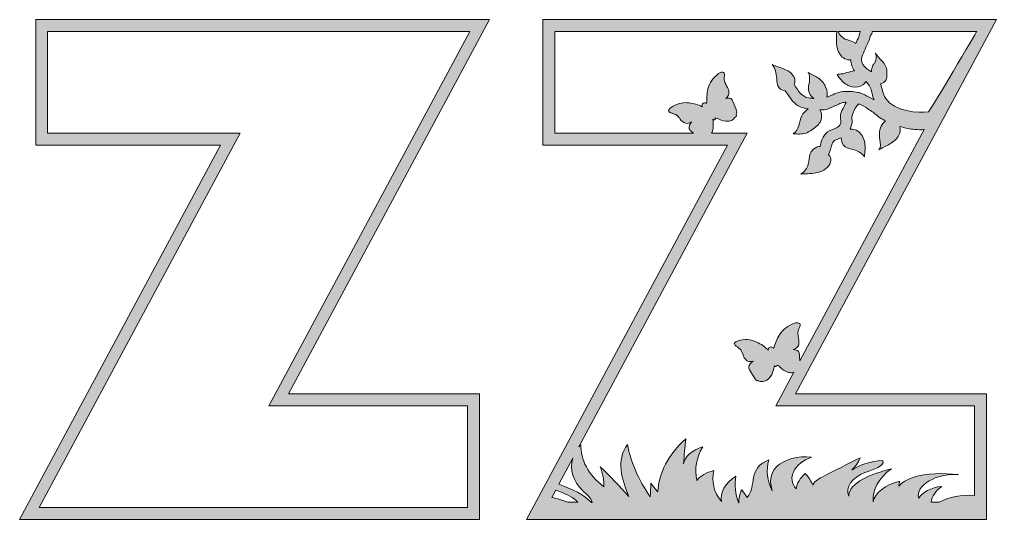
# Model space of a CAD drawing. Header units: millimetres. Extents: x 102 to 872, y -309 to -31.
# Drawn here: x 101.9 to 350.1, y -158.8 to -31.8 of the extents above; entities that cross this region are included whole.
import ezdxf

# ---------------------------------------------------------------- set-up
doc = ezdxf.new("R2010")
doc.units = ezdxf.units.MM
doc.header["$MEASUREMENT"] = 0
doc.layers.add('Layer 11', color=7, linetype='Continuous')
doc.layers.add('Layer 12', color=7, linetype='Continuous')

msp = doc.modelspace()

# ---------------------------------------------------------------- hatches: boundary and pattern name
at = {"layer": 'Layer 11'}
h = msp.add_hatch(color=1, dxfattribs=at)
h.dxf.hatch_style = 2
h.paths.add_polyline_path([(350.13, -31.85), (234.88, -31.85), (234.88, -63.72), (281.78, -63.72), (230.73, -158.85), (347.58, -158.85), (347.58, -126.97), (299.08, -126.97)])
edge = h.paths.add_edge_path()
edge.add_spline(control_points=[(316.52, -39.86), (317.09, -38.48), (317.88, -37.31), (318.1, -35.88), (318.43, -35.64), (318.63, -35.28), (318.56, -34.85), (318.56, -34.85), (345.11, -34.85), (345.11, -34.85), (345.11, -34.85), (333.27, -55.2), (332.82, -55.27), (330.32, -55.64), (324.08, -55.27), (321.96, -51.84), (321.25, -50.7), (321.07, -49.38), (320.66, -48.16), (320.68, -48.16), (320.7, -48.16), (320.72, -48.16), (321.29, -48.08), (321.82, -47.7), (322.07, -47.18), (322.26, -46.78), (322.29, -46.32), (322.3, -45.87), (322.32, -45.12), (322.28, -44.35), (321.97, -43.67), (321.75, -43.19), (321.4, -42.78), (321.05, -42.38), (320.47, -41.7), (319.9, -41.03), (319.32, -40.36), (319.67, -40.71), (319.61, -41.29), (319.54, -41.78), (319.48, -42.14), (319.42, -42.51), (319.22, -42.82), (319.09, -43.05), (318.88, -43.23), (318.74, -43.46), (318.63, -43.64), (318.57, -43.84), (318.51, -44.04), (318.42, -44.41), (318.38, -44.78), (318.4, -45.16), (317.78, -44.73), (317.14, -44.33), (316.6, -43.78), (315.34, -42.51), (315.93, -41.26), (316.52, -39.86)], knot_values=[0, 0, 0, 0, 1, 1, 1, 2, 2, 2, 3, 3, 3, 4, 4, 4, 5, 5, 5, 6, 6, 6, 7, 7, 7, 8, 8, 8, 9, 9, 9, 10, 10, 10, 11, 11, 11, 12, 12, 12, 13, 13, 13, 14, 14, 14, 15, 15, 15, 16, 16, 16, 17, 17, 17, 18, 18, 18, 19, 19, 19, 19], degree=3, periodic=1)
edge = h.paths.add_edge_path()
edge.add_spline(control_points=[(315.55, -34.85), (315.4, -35.29), (315.3, -35.74), (315.13, -36.21), (314.91, -36.8), (314.64, -37.37), (314.37, -37.95), (314.31, -37.89), (314.25, -37.84), (314.18, -37.79), (313.44, -37.25), (312.45, -37.18), (311.63, -36.79), (310.82, -36.4), (310.2, -35.68), (309.89, -34.85), (309.89, -34.85), (315.55, -34.85), (315.55, -34.85)], knot_values=[0, 0, 0, 0, 1, 1, 1, 2, 2, 2, 3, 3, 3, 4, 4, 4, 5, 5, 5, 6, 6, 6, 6], degree=3, periodic=1)
edge = h.paths.add_edge_path()
edge.add_spline(control_points=[(241.2, -154.42), (239.93, -153.95), (238.55, -153.57), (237.12, -153.28), (237.12, -153.28), (238.15, -151.38), (238.15, -151.38), (238.48, -151.5), (238.81, -151.63), (239.14, -151.76), (240.95, -152.46), (242.78, -153.36), (243.76, -154.45), (242.91, -154.44), (242.06, -154.43), (241.2, -154.42)], knot_values=[0, 0, 0, 0, 1, 1, 1, 2, 2, 2, 3, 3, 3, 4, 4, 4, 5, 5, 5, 5], degree=3, periodic=1)
edge = h.paths.add_edge_path()
edge.add_spline(control_points=[(247.24, -154.56), (245.38, -152.55), (242.33, -151.1), (238.93, -149.92), (238.93, -149.92), (242.48, -143.29), (242.48, -143.29), (241.63, -146.11), (242.49, -149.12), (245.04, -151.58), (245.99, -152.49), (247.18, -153.41), (247.37, -154.46), (247.3, -154.51), (247.31, -154.5), (247.24, -154.56)], knot_values=[0, 0, 0, 0, 1, 1, 1, 2, 2, 2, 3, 3, 3, 4, 4, 4, 5, 5, 5, 5], degree=3, periodic=1)
edge = h.paths.add_edge_path()
edge.add_spline(control_points=[(344.58, -129.97), (344.58, -129.97), (344.58, -152.73), (344.58, -152.73), (341.33, -152.52), (337.91, -153.17), (335.53, -154.48), (334.85, -154.48), (334.18, -154.48), (333.5, -154.48), (333.69, -153.01), (334.65, -151.57), (336.25, -150.44), (333.57, -150.76), (331.24, -151.96), (330.37, -153.48), (329.46, -150.24), (334.91, -146.98), (340.45, -147.45), (336.59, -147.02), (332.4, -147.02), (328.99, -148.15), (327.45, -148.66), (326.14, -149.45), (325.28, -150.36), (325.36, -149.95), (325.44, -149.54), (325.52, -149.13), (321.92, -149.99), (319.25, -152.06), (318.8, -154.33), (318.55, -151.33), (320.23, -148.29), (323.43, -145.95), (320.87, -146.69), (318.28, -147.45), (316.19, -148.58), (314.1, -149.71), (312.53, -151.29), (312.61, -152.97), (311.68, -150.72), (313.4, -148.18), (316.7, -146.94), (318.79, -146.14), (321.9, -145.28), (321.23, -143.87), (318.21, -144.05), (315.33, -144.94), (313.36, -146.29), (314.39, -145.33), (315.11, -144.26), (315.47, -143.15), (312.25, -144.79), (309.03, -146.43), (305.81, -148.08), (304.74, -148.62), (303.6, -149.4), (303.48, -150.16), (303.05, -149.12), (302.41, -148.12), (301.56, -147.18), (300.21, -148.33), (299.4, -149.7), (299.25, -151.09), (296.82, -148.36), (298.65, -144.6), (303.17, -143.04), (299.77, -142.46), (296.01, -143.67), (294.26, -145.48), (292.51, -147.28), (292.45, -149.5), (293.17, -151.54), (291.86, -149.01), (291.56, -146.31), (292.29, -143.71), (289.74, -144.58), (288.76, -146.45), (288.41, -148.17), (288.06, -149.89), (288.11, -151.7), (286.77, -153.24), (286.32, -152.6), (285.86, -151.95), (285.41, -151.31), (284.85, -152.37), (284.61, -153.48), (284.69, -154.59), (284.64, -154.61), (284.66, -154.61), (284.61, -154.63), (283.8, -152.41), (283.55, -150.12), (283.9, -147.87), (281.17, -149.57), (279.81, -152), (280.27, -154.32), (278.29, -151.89), (277.61, -149.1), (278.32, -146.44), (276.41, -146.89), (274.83, -147.8), (274.02, -148.91), (273.37, -146.04), (273.89, -143.09), (275.51, -140.37), (272.78, -141.23), (270.89, -142.93), (270.61, -144.74), (270.79, -142.61), (270.98, -140.47), (271.16, -138.34), (266.8, -142.36), (264.32, -147.09), (264.08, -151.87), (263.49, -151.13), (262.9, -150.39), (262.32, -149.65), (262.27, -150.8), (262.22, -151.95), (262.17, -153.1), (259.2, -148.85), (257.23, -144.36), (256.34, -139.8), (253.37, -143.92), (255, -148.64), (256.68, -153.01), (254.44, -150.45), (252.04, -147.93), (249.46, -145.48), (250.08, -147.16), (250.39, -148.87), (250.37, -150.59), (246.45, -147.5), (244.37, -143.63), (244.56, -139.79), (244.37, -139.99), (244.2, -140.19), (244.04, -140.4), (244.04, -140.4), (284.42, -65.14), (284.42, -65.14), (284.42, -65.14), (286.79, -60.72), (286.79, -60.72), (286.79, -60.72), (281.78, -60.72), (281.78, -60.72), (281.78, -60.72), (277.74, -60.72), (277.74, -60.72), (277.92, -60.36), (278.04, -59.95), (278.11, -59.51), (278.2, -58.96), (278.19, -58.4), (278.15, -57.85), (278.14, -57.67), (278.06, -57.4), (278.09, -57.17), (278.15, -57.24), (278.22, -57.29), (278.31, -57.31), (278.45, -57.35), (278.58, -57.29), (278.65, -57.16), (278.67, -57.12), (278.68, -57.08), (278.69, -57.04), (278.7, -57.01), (278.71, -56.97), (278.7, -56.93), (278.69, -56.9), (278.69, -56.87), (278.68, -56.83), (279.02, -56.89), (279.42, -57.1), (279.63, -57.19), (280.34, -57.5), (281.14, -57.75), (281.96, -57.69), (282.32, -57.66), (282.73, -57.57), (283.05, -57.36), (283.41, -57.13), (283.62, -56.73), (283.96, -56.47), (284.17, -56.3), (283.96, -56.17), (283.97, -55.99), (283.99, -55.75), (284.17, -55.57), (284.19, -55.34), (284.2, -55.22), (284.16, -55.11), (284.11, -55.01), (283.79, -54.24), (283.48, -53.47), (283.16, -52.7), (283.04, -52.41), (282.91, -52.11), (282.64, -51.94), (282.26, -51.69), (281.72, -51.8), (281.25, -51.91), (281.47, -51.86), (281.91, -51.27), (282.02, -51.05), (282.19, -50.73), (282.21, -50.39), (282.12, -50.06), (281.99, -49.65), (281.89, -49.22), (281.65, -48.85), (281.55, -48.69), (281.46, -48.52), (281.39, -48.36), (281.29, -48.15), (281.24, -47.92), (281.13, -47.73), (280.91, -47.36), (280.92, -46.95), (280.98, -46.53), (281.01, -46.28), (281.05, -46.01), (281.02, -45.76), (280.98, -45.26), (280.64, -45.09), (280.14, -45.25), (279.93, -45.31), (279.71, -45.43), (279.53, -45.56), (278.17, -46.53), (277.22, -47.95), (276.8, -49.49), (276.45, -50.76), (276.62, -51.95), (276.48, -53.19), (276.31, -53.04), (276.09, -52.96), (275.82, -53.02), (275.52, -53.1), (275.3, -53.36), (275.31, -53.66), (275.31, -53.79), (275.36, -53.91), (275.43, -54.01), (275.28, -53.93), (275.12, -53.86), (274.96, -53.79), (273.89, -53.35), (272.76, -53.06), (271.56, -52.97), (270.9, -52.93), (270.25, -52.98), (269.6, -53.16), (268.84, -53.37), (268.14, -53.74), (267.48, -54.17), (267.25, -54.33), (267.06, -54.56), (266.89, -54.77), (266.72, -54.98), (266.76, -55.2), (266.97, -55.33), (267.18, -55.45), (267.39, -55.59), (267.62, -55.63), (267.89, -55.68), (268.11, -55.78), (268.35, -55.89), (268.44, -55.93), (268.54, -55.95), (268.63, -55.99), (268.71, -56.02), (268.78, -56.05), (268.84, -56.11), (269.05, -56.3), (269.25, -56.5), (269.45, -56.7), (269.51, -56.77), (269.58, -56.83), (269.64, -56.9), (269.75, -57.06), (269.83, -57.25), (269.96, -57.39), (270.18, -57.61), (270.42, -57.81), (270.68, -57.99), (271.31, -58.42), (271.99, -58.21), (272.67, -57.85), (272.29, -58.37), (271.89, -59), (272.07, -59.58), (272.18, -59.9), (272.45, -60.13), (272.71, -60.35), (272.71, -60.35), (273.16, -60.72), (273.16, -60.72), (273.16, -60.72), (237.88, -60.72), (237.88, -60.72), (237.88, -60.72), (237.88, -34.85), (237.88, -34.85), (237.88, -34.85), (309.6, -34.85), (309.6, -34.85), (309.37, -36.86), (309.28, -39), (310.39, -40.76), (310.97, -41.68), (312.08, -42.2), (313.11, -42.05), (313.13, -43.07), (313.45, -44.03), (314.04, -44.91), (313.4, -44.95), (312.76, -45.16), (312.14, -45.33), (311.72, -45.46), (311.29, -45.59), (310.86, -45.66), (310.47, -45.72), (309.92, -45.61), (309.61, -45.8), (309.99, -46.43), (310.52, -47.07), (311.04, -47.59), (311.71, -48.27), (312.55, -48.78), (313.48, -48.96), (314.41, -49.14), (315.42, -48.98), (316.2, -48.43), (316.49, -48.22), (316.76, -47.94), (316.9, -47.62), (317.59, -48.22), (318.14, -48.89), (318.39, -50.02), (318.58, -50.85), (318.74, -51.54), (319.02, -52.21), (318.89, -52.12), (318.76, -52.06), (318.63, -52.03), (317.81, -51.53), (315.41, -50.31), (314.96, -50.39), (313.72, -50.11), (312.37, -50.04), (311.12, -50.15), (309.63, -50.27), (308.37, -51.07), (307.01, -51.59), (307.35, -50.55), (306.84, -48.95), (306.39, -48.25), (305.85, -47.42), (305.08, -46.73), (304.19, -46.29), (303.54, -45.96), (302.82, -45.76), (302.28, -45.27), (302.72, -45.9), (302.71, -46.74), (302.59, -47.5), (302.48, -48.26), (302.27, -49.02), (302.37, -49.78), (302.47, -50.58), (303.03, -51.39), (303.76, -51.93), (303.32, -51.89), (302.88, -51.83), (302.46, -51.77), (300.6, -51.52), (299.74, -49.81), (298.73, -48.39), (298.99, -47.79), (299.02, -47.09), (298.71, -46.46), (298.23, -45.48), (297.23, -44.85), (296.21, -44.44), (295.19, -44.03), (294.11, -43.78), (293.14, -43.27), (293.96, -44.21), (294.19, -45.52), (294.29, -46.76), (294.35, -47.61), (294.39, -48.53), (294.93, -49.2), (295.29, -49.65), (295.86, -49.93), (296.44, -49.94), (296.44, -49.94), (296.44, -49.94), (296.44, -49.94), (297.41, -51.28), (298.33, -52.94), (299.78, -53.79), (300.56, -54.25), (301.43, -54.44), (302.31, -54.54), (301.59, -54.99), (300.98, -55.69), (300.68, -56.29), (300.3, -57.07), (300.18, -57.95), (299.93, -58.79), (299.67, -59.62), (299.22, -60.47), (298.44, -60.85), (299.55, -60.95), (300.7, -61.05), (301.74, -60.68), (302.26, -60.49), (302.73, -60.2), (303.18, -59.89), (303.99, -59.35), (304.8, -58.74), (305.3, -57.9), (305.83, -57.01), (305.87, -55.62), (305.21, -54.77), (305.58, -54.81), (305.95, -54.83), (306.31, -54.79), (307.09, -54.71), (308.01, -54.26), (308.73, -53.96), (309.67, -53.56), (310.38, -53.02), (311.43, -52.89), (311.61, -52.87), (311.79, -52.86), (311.97, -52.85), (311.77, -53.2), (311.58, -53.56), (311.39, -53.94), (311.07, -54.59), (310.63, -55.26), (310.5, -55.99), (310.37, -56.7), (310.7, -57.4), (310.57, -58.07), (310.22, -59.82), (307.82, -59.55), (306.76, -60.76), (306.25, -61.34), (305.86, -62.07), (305.62, -62.8), (305.54, -63.03), (305.46, -63.67), (305.36, -64.13), (305.26, -64.12), (305.16, -64.11), (305.06, -64.12), (304.74, -64.14), (304.43, -64.25), (304.15, -64.41), (303.55, -64.74), (303.05, -65.28), (302.8, -65.93), (302.46, -66.77), (302.53, -67.72), (302.31, -68.6), (302.05, -69.64), (301.37, -70.57), (300.45, -71.13), (301.89, -70.98), (303.35, -71.06), (304.75, -70.72), (306.15, -70.39), (307.55, -69.49), (307.94, -68.11), (308.09, -67.59), (308.08, -66.99), (307.77, -66.54), (307.67, -66.4), (307.55, -66.29), (307.42, -66.17), (307.94, -65.36), (307.92, -64.39), (308.34, -63.42), (308.75, -62.47), (309.74, -62.25), (310.69, -61.89), (310.66, -62.79), (311.01, -63.73), (311.67, -64.2), (312.29, -64.64), (313.1, -64.7), (313.83, -64.9), (314.91, -65.19), (315.88, -65.82), (316.58, -66.69), (316.72, -65.51), (316.85, -64.32), (316.66, -63.16), (316.47, -61.99), (315.91, -60.83), (314.93, -60.18), (314.43, -59.85), (313.67, -59.66), (312.94, -59.7), (313.27, -59), (313.48, -58.22), (313.43, -57.55), (313.35, -56.58), (313.23, -56.46), (313.69, -55.52), (314.11, -54.68), (314.42, -53.81), (315.15, -53.3), (315.89, -53.57), (316.68, -53.97), (317.4, -54.42), (317.43, -54.45), (317.45, -54.48), (317.48, -54.5), (317.86, -54.83), (318.3, -55.13), (318.78, -55.41), (318.84, -55.46), (318.9, -55.51), (318.96, -55.57), (319.96, -56.44), (320.88, -57.08), (321.97, -57.6), (321.61, -57.86), (321.3, -58.17), (321.09, -58.49), (320.35, -59.6), (320.26, -61.04), (320.48, -62.36), (320.63, -63.26), (320.87, -64.32), (320.24, -64.97), (321.15, -64.41), (322.14, -63.99), (323.05, -63.44), (323.97, -62.89), (324.84, -62.19), (325.34, -61.25), (325.71, -60.53), (325.79, -59.72), (325.6, -58.98), (326.66, -59.35), (327.74, -59.65), (328.85, -59.7), (329.62, -59.73), (330.39, -59.92), (331.16, -59.85), (331.35, -59.83), (331.54, -59.81), (331.73, -59.79), (331.73, -59.79), (300.18, -118.59), (300.18, -118.59), (300.14, -118.08), (300.1, -117.57), (300.07, -117.06), (300.04, -116.74), (300.01, -116.41), (299.81, -116.16), (299.52, -115.8), (298.97, -115.73), (298.48, -115.69), (298.71, -115.71), (299.32, -115.28), (299.5, -115.11), (299.76, -114.85), (299.9, -114.53), (299.91, -114.18), (299.92, -113.74), (299.96, -113.29), (299.85, -112.86), (299.8, -112.68), (299.77, -112.49), (299.75, -112.3), (299.73, -112.07), (299.75, -111.84), (299.7, -111.62), (299.61, -111.19), (299.75, -110.8), (299.94, -110.41), (300.05, -110.17), (300.17, -109.93), (300.23, -109.68), (300.35, -109.18), (300.08, -108.91), (299.54, -108.9), (299.31, -108.9), (299.07, -108.94), (298.85, -109.01), (297.23, -109.5), (295.86, -110.57), (294.96, -111.92), (294.22, -113.03), (293.99, -114.24), (293.46, -115.4), (293.36, -115.19), (293.17, -115.04), (292.88, -115.02), (292.57, -114.99), (292.28, -115.18), (292.19, -115.47), (292.15, -115.6), (292.15, -115.73), (292.19, -115.85), (292.07, -115.72), (291.94, -115.6), (291.81, -115.49), (290.91, -114.72), (289.92, -114.07), (288.79, -113.61), (288.17, -113.35), (287.52, -113.19), (286.84, -113.16), (286.03, -113.12), (285.24, -113.25), (284.47, -113.46), (284.2, -113.53), (283.94, -113.69), (283.7, -113.85), (283.48, -113.99), (283.45, -114.22), (283.61, -114.41), (283.77, -114.59), (283.93, -114.8), (284.14, -114.91), (284.38, -115.04), (284.56, -115.21), (284.75, -115.39), (284.83, -115.46), (284.92, -115.51), (285, -115.58), (285.06, -115.63), (285.12, -115.69), (285.16, -115.76), (285.29, -116.01), (285.42, -116.27), (285.55, -116.53), (285.6, -116.61), (285.65, -116.69), (285.67, -116.78), (285.73, -116.97), (285.74, -117.18), (285.83, -117.36), (285.97, -117.64), (286.14, -117.91), (286.33, -118.16), (286.81, -118.78), (287.52, -118.79), (288.3, -118.66), (287.76, -119.05), (287.17, -119.52), (287.17, -120.14), (287.16, -120.49), (287.35, -120.8), (287.54, -121.1), (287.54, -121.1), (288.74, -123.02), (288.74, -123.02), (288.83, -123.17), (288.93, -123.33), (289.08, -123.43), (289.17, -123.49), (289.27, -123.53), (289.38, -123.56), (289.47, -123.6), (289.55, -123.63), (289.64, -123.66), (291.2, -124.23), (292.31, -123.36), (293.01, -122.01), (293.27, -121.51), (293.45, -120.97), (293.59, -120.42), (293.63, -120.25), (293.64, -119.96), (293.74, -119.75), (293.77, -119.83), (293.83, -119.9), (293.91, -119.96), (294.03, -120.03), (294.17, -120.03), (294.28, -119.92), (294.32, -119.89), (294.34, -119.85), (294.36, -119.81), (294.39, -119.79), (294.4, -119.75), (294.4, -119.71), (294.41, -119.68), (294.42, -119.65), (294.42, -119.61), (294.74, -119.77), (295.05, -120.11), (295.22, -120.26), (295.82, -120.79), (296.5, -121.29), (297.31, -121.49), (297.67, -121.57), (298.09, -121.62), (298.47, -121.52), (298.53, -121.51), (298.58, -121.48), (298.64, -121.46), (298.64, -121.46), (296.44, -125.55), (296.44, -125.55), (296.44, -125.55), (294.07, -129.97), (294.07, -129.97), (294.07, -129.97), (299.08, -129.97), (299.08, -129.97), (299.08, -129.97), (344.58, -129.97), (344.58, -129.97)], knot_values=[0, 0, 0, 0, 1, 1, 1, 2, 2, 2, 3, 3, 3, 4, 4, 4, 5, 5, 5, 6, 6, 6, 7, 7, 7, 8, 8, 8, 9, 9, 9, 10, 10, 10, 11, 11, 11, 12, 12, 12, 13, 13, 13, 14, 14, 14, 15, 15, 15, 16, 16, 16, 17, 17, 17, 18, 18, 18, 19, 19, 19, 20, 20, 20, 21, 21, 21, 22, 22, 22, 23, 23, 23, 24, 24, 24, 25, 25, 25, 26, 26, 26, 27, 27, 27, 28, 28, 28, 29, 29, 29, 30, 30, 30, 31, 31, 31, 32, 32, 32, 33, 33, 33, 34, 34, 34, 35, 35, 35, 36, 36, 36, 37, 37, 37, 38, 38, 38, 39, 39, 39, 40, 40, 40, 41, 41, 41, 42, 42, 42, 43, 43, 43, 44, 44, 44, 45, 45, 45, 46, 46, 46, 47, 47, 47, 48, 48, 48, 49, 49, 49, 50, 50, 50, 51, 51, 51, 52, 52, 52, 53, 53, 53, 54, 54, 54, 55, 55, 55, 56, 56, 56, 57, 57, 57, 58, 58, 58, 59, 59, 59, 60, 60, 60, 61, 61, 61, 62, 62, 62, 63, 63, 63, 64, 64, 64, 65, 65, 65, 66, 66, 66, 67, 67, 67, 68, 68, 68, 69, 69, 69, 70, 70, 70, 71, 71, 71, 72, 72, 72, 73, 73, 73, 74, 74, 74, 75, 75, 75, 76, 76, 76, 77, 77, 77, 78, 78, 78, 79, 79, 79, 80, 80, 80, 81, 81, 81, 82, 82, 82, 83, 83, 83, 84, 84, 84, 85, 85, 85, 86, 86, 86, 87, 87, 87, 88, 88, 88, 89, 89, 89, 90, 90, 90, 91, 91, 91, 92, 92, 92, 93, 93, 93, 94, 94, 94, 95, 95, 95, 96, 96, 96, 97, 97, 97, 98, 98, 98, 99, 99, 99, 100, 100, 100, 101, 101, 101, 102, 102, 102, 103, 103, 103, 104, 104, 104, 105, 105, 105, 106, 106, 106, 107, 107, 107, 108, 108, 108, 109, 109, 109, 110, 110, 110, 111, 111, 111, 112, 112, 112, 113, 113, 113, 114, 114, 114, 115, 115, 115, 116, 116, 116, 117, 117, 117, 118, 118, 118, 119, 119, 119, 120, 120, 120, 121, 121, 121, 122, 122, 122, 123, 123, 123, 124, 124, 124, 125, 125, 125, 126, 126, 126, 127, 127, 127, 128, 128, 128, 129, 129, 129, 130, 130, 130, 131, 131, 131, 132, 132, 132, 133, 133, 133, 134, 134, 134, 135, 135, 135, 136, 136, 136, 137, 137, 137, 138, 138, 138, 139, 139, 139, 140, 140, 140, 141, 141, 141, 142, 142, 142, 143, 143, 143, 144, 144, 144, 145, 145, 145, 146, 146, 146, 147, 147, 147, 148, 148, 148, 149, 149, 149, 150, 150, 150, 151, 151, 151, 152, 152, 152, 153, 153, 153, 154, 154, 154, 155, 155, 155, 156, 156, 156, 157, 157, 157, 158, 158, 158, 159, 159, 159, 160, 160, 160, 161, 161, 161, 162, 162, 162, 163, 163, 163, 164, 164, 164, 165, 165, 165, 166, 166, 166, 167, 167, 167, 168, 168, 168, 169, 169, 169, 170, 170, 170, 171, 171, 171, 172, 172, 172, 173, 173, 173, 174, 174, 174, 175, 175, 175, 176, 176, 176, 177, 177, 177, 178, 178, 178, 179, 179, 179, 180, 180, 180, 181, 181, 181, 182, 182, 182, 183, 183, 183, 184, 184, 184, 185, 185, 185, 186, 186, 186, 187, 187, 187, 188, 188, 188, 189, 189, 189, 190, 190, 190, 191, 191, 191, 192, 192, 192, 193, 193, 193, 194, 194, 194, 195, 195, 195, 196, 196, 196, 197, 197, 197, 198, 198, 198, 199, 199, 199, 200, 200, 200, 201, 201, 201, 202, 202, 202, 203, 203, 203, 204, 204, 204, 205, 205, 205, 206, 206, 206, 207, 207, 207, 208, 208, 208, 209, 209, 209, 210, 210, 210, 211, 211, 211, 212, 212, 212, 213, 213, 213, 214, 214, 214, 215, 215, 215, 216, 216, 216, 217, 217, 217, 218, 218, 218, 219, 219, 219, 220, 220, 220, 221, 221, 221, 222, 222, 222, 223, 223, 223, 224, 224, 224, 225, 225, 225, 226, 226, 226, 227, 227, 227, 228, 228, 228, 229, 229, 229, 230, 230, 230, 231, 231, 231, 232, 232, 232, 233, 233, 233, 234, 234, 234, 235, 235, 235, 236, 236, 236, 237, 237, 237, 238, 238, 238, 239, 239, 239, 240, 240, 240, 241, 241, 241, 242, 242, 242, 242], degree=3, periodic=1)
at = {"layer": 'Layer 12'}
h = msp.add_hatch(color=2, dxfattribs=at)
h.dxf.hatch_style = 2
h.paths.add_polyline_path([(221.3, -31.85), (106.05, -31.85), (106.05, -63.72), (152.95, -63.72), (101.9, -158.85), (218.75, -158.85), (218.75, -126.97), (170.25, -126.97)])
h.paths.add_polyline_path([(215.75, -129.97), (215.75, -155.85), (106.92, -155.85), (155.59, -65.14), (157.96, -60.72), (152.95, -60.72), (109.05, -60.72), (109.05, -34.85), (216.28, -34.85), (167.61, -125.55), (165.24, -129.97), (170.25, -129.97)])

# ---------------------------------------------------------------- linework, layer by layer
at = {"layer": 'Layer 11', "lineweight": 0}
msp.add_lwpolyline([(350.13, -31.85), (234.88, -31.85), (234.88, -63.72), (281.78, -63.72), (230.73, -158.85), (347.58, -158.85), (347.58, -126.97), (299.08, -126.97), (350.13, -31.85)], dxfattribs=at)
for points, knots in [([(344.58, -129.97), (344.58, -129.97), (344.58, -152.73), (344.58, -152.73), (341.33, -152.52), (337.91, -153.17), (335.53, -154.48), (334.85, -154.48), (334.18, -154.48), (333.5, -154.48), (333.69, -153.01), (334.65, -151.57), (336.25, -150.44), (333.57, -150.76), (331.24, -151.96), (330.37, -153.48), (329.46, -150.24), (334.91, -146.98), (340.45, -147.45), (336.59, -147.02), (332.4, -147.02), (328.99, -148.15), (327.45, -148.66), (326.14, -149.45), (325.28, -150.36), (325.36, -149.95), (325.44, -149.54), (325.52, -149.13), (321.92, -149.99), (319.25, -152.06), (318.8, -154.33), (318.55, -151.33), (320.23, -148.29), (323.43, -145.95), (320.87, -146.69), (318.28, -147.45), (316.19, -148.58), (314.1, -149.71), (312.53, -151.29), (312.61, -152.97), (311.68, -150.72), (313.4, -148.18), (316.7, -146.94), (318.79, -146.14), (321.9, -145.28), (321.23, -143.87), (318.21, -144.05), (315.33, -144.94), (313.36, -146.29), (314.39, -145.33), (315.11, -144.26), (315.47, -143.15), (312.25, -144.79), (309.03, -146.43), (305.81, -148.08), (304.74, -148.62), (303.6, -149.4), (303.48, -150.16), (303.05, -149.12), (302.41, -148.12), (301.56, -147.18), (300.21, -148.33), (299.4, -149.7), (299.25, -151.09), (296.82, -148.36), (298.65, -144.6), (303.17, -143.04), (299.77, -142.46), (296.01, -143.67), (294.26, -145.48), (292.51, -147.28), (292.45, -149.5), (293.17, -151.54), (291.86, -149.01), (291.56, -146.31), (292.29, -143.71), (289.74, -144.58), (288.76, -146.45), (288.41, -148.17), (288.06, -149.89), (288.11, -151.7), (286.77, -153.24), (286.32, -152.6), (285.86, -151.95), (285.41, -151.31), (284.85, -152.37), (284.61, -153.48), (284.69, -154.59), (284.64, -154.61), (284.66, -154.61), (284.61, -154.63), (283.8, -152.41), (283.55, -150.12), (283.9, -147.87), (281.17, -149.57), (279.81, -152), (280.27, -154.32), (278.29, -151.89), (277.61, -149.1), (278.32, -146.44), (276.41, -146.89), (274.83, -147.8), (274.02, -148.91), (273.37, -146.04), (273.89, -143.09), (275.51, -140.37), (272.78, -141.23), (270.89, -142.93), (270.61, -144.74), (270.79, -142.61), (270.98, -140.47), (271.16, -138.34), (266.8, -142.36), (264.32, -147.09), (264.08, -151.87), (263.49, -151.13), (262.9, -150.39), (262.32, -149.65), (262.27, -150.8), (262.22, -151.95), (262.17, -153.1), (259.2, -148.85), (257.23, -144.36), (256.34, -139.8), (253.37, -143.92), (255, -148.64), (256.68, -153.01), (254.44, -150.45), (252.04, -147.93), (249.46, -145.48), (250.08, -147.16), (250.39, -148.87), (250.37, -150.59), (246.45, -147.5), (244.37, -143.63), (244.56, -139.79), (244.37, -139.99), (244.2, -140.19), (244.04, -140.4), (244.04, -140.4), (284.42, -65.14), (284.42, -65.14), (284.42, -65.14), (286.79, -60.72), (286.79, -60.72), (286.79, -60.72), (281.78, -60.72), (281.78, -60.72), (281.78, -60.72), (277.74, -60.72), (277.74, -60.72), (277.92, -60.36), (278.04, -59.95), (278.11, -59.51), (278.2, -58.96), (278.19, -58.4), (278.15, -57.85), (278.14, -57.67), (278.06, -57.4), (278.09, -57.17), (278.15, -57.24), (278.22, -57.29), (278.31, -57.31), (278.45, -57.35), (278.58, -57.29), (278.65, -57.16), (278.67, -57.12), (278.68, -57.08), (278.69, -57.04), (278.7, -57.01), (278.71, -56.97), (278.7, -56.93), (278.69, -56.9), (278.69, -56.87), (278.68, -56.83), (279.02, -56.89), (279.42, -57.1), (279.63, -57.19), (280.34, -57.5), (281.14, -57.75), (281.96, -57.69), (282.32, -57.66), (282.73, -57.57), (283.05, -57.36), (283.41, -57.13), (283.62, -56.73), (283.96, -56.47), (284.17, -56.3), (283.96, -56.17), (283.97, -55.99), (283.99, -55.75), (284.17, -55.57), (284.19, -55.34), (284.2, -55.22), (284.16, -55.11), (284.11, -55.01), (283.79, -54.24), (283.48, -53.47), (283.16, -52.7), (283.04, -52.41), (282.91, -52.11), (282.64, -51.94), (282.26, -51.69), (281.72, -51.8), (281.25, -51.91), (281.47, -51.86), (281.91, -51.27), (282.02, -51.05), (282.19, -50.73), (282.21, -50.39), (282.12, -50.06), (281.99, -49.65), (281.89, -49.22), (281.65, -48.85), (281.55, -48.69), (281.46, -48.52), (281.39, -48.36), (281.29, -48.15), (281.24, -47.92), (281.13, -47.73), (280.91, -47.36), (280.92, -46.95), (280.98, -46.53), (281.01, -46.28), (281.05, -46.01), (281.02, -45.76), (280.98, -45.26), (280.64, -45.09), (280.14, -45.25), (279.93, -45.31), (279.71, -45.43), (279.53, -45.56), (278.17, -46.53), (277.22, -47.95), (276.8, -49.49), (276.45, -50.76), (276.62, -51.95), (276.48, -53.19), (276.31, -53.04), (276.09, -52.96), (275.82, -53.02), (275.52, -53.1), (275.3, -53.36), (275.31, -53.66), (275.31, -53.79), (275.36, -53.91), (275.43, -54.01), (275.28, -53.93), (275.12, -53.86), (274.96, -53.79), (273.89, -53.35), (272.76, -53.06), (271.56, -52.97), (270.9, -52.93), (270.25, -52.98), (269.6, -53.16), (268.84, -53.37), (268.14, -53.74), (267.48, -54.17), (267.25, -54.33), (267.06, -54.56), (266.89, -54.77), (266.72, -54.98), (266.76, -55.2), (266.97, -55.33), (267.18, -55.45), (267.39, -55.59), (267.62, -55.63), (267.89, -55.68), (268.11, -55.78), (268.35, -55.89), (268.44, -55.93), (268.54, -55.95), (268.63, -55.99), (268.71, -56.02), (268.78, -56.05), (268.84, -56.11), (269.05, -56.3), (269.25, -56.5), (269.45, -56.7), (269.51, -56.77), (269.58, -56.83), (269.64, -56.9), (269.75, -57.06), (269.83, -57.25), (269.96, -57.39), (270.18, -57.61), (270.42, -57.81), (270.68, -57.99), (271.31, -58.42), (271.99, -58.21), (272.67, -57.85), (272.29, -58.37), (271.89, -59), (272.07, -59.58), (272.18, -59.9), (272.45, -60.13), (272.71, -60.35), (272.71, -60.35), (273.16, -60.72), (273.16, -60.72), (273.16, -60.72), (237.88, -60.72), (237.88, -60.72), (237.88, -60.72), (237.88, -34.85), (237.88, -34.85), (237.88, -34.85), (309.6, -34.85), (309.6, -34.85), (309.37, -36.86), (309.28, -39), (310.39, -40.76), (310.97, -41.68), (312.08, -42.2), (313.11, -42.05), (313.13, -43.07), (313.45, -44.03), (314.04, -44.91), (313.4, -44.95), (312.76, -45.16), (312.14, -45.33), (311.72, -45.46), (311.29, -45.59), (310.86, -45.66), (310.47, -45.72), (309.92, -45.61), (309.61, -45.8), (309.99, -46.43), (310.52, -47.07), (311.04, -47.59), (311.71, -48.27), (312.55, -48.78), (313.48, -48.96), (314.41, -49.14), (315.42, -48.98), (316.2, -48.43), (316.49, -48.22), (316.76, -47.94), (316.9, -47.62), (317.59, -48.22), (318.14, -48.89), (318.39, -50.02), (318.58, -50.85), (318.74, -51.54), (319.02, -52.21), (318.89, -52.12), (318.76, -52.06), (318.63, -52.03), (317.81, -51.53), (315.41, -50.31), (314.96, -50.39), (313.72, -50.11), (312.37, -50.04), (311.12, -50.15), (309.63, -50.27), (308.37, -51.07), (307.01, -51.59), (307.35, -50.55), (306.84, -48.95), (306.39, -48.25), (305.85, -47.42), (305.08, -46.73), (304.19, -46.29), (303.54, -45.96), (302.82, -45.76), (302.28, -45.27), (302.72, -45.9), (302.71, -46.74), (302.59, -47.5), (302.48, -48.26), (302.27, -49.02), (302.37, -49.78), (302.47, -50.58), (303.03, -51.39), (303.76, -51.93), (303.32, -51.89), (302.88, -51.83), (302.46, -51.77), (300.6, -51.52), (299.74, -49.81), (298.73, -48.39), (298.99, -47.79), (299.02, -47.09), (298.71, -46.46), (298.23, -45.48), (297.23, -44.85), (296.21, -44.44), (295.19, -44.03), (294.11, -43.78), (293.14, -43.27), (293.96, -44.21), (294.19, -45.52), (294.29, -46.76), (294.35, -47.61), (294.39, -48.53), (294.93, -49.2), (295.29, -49.65), (295.86, -49.93), (296.44, -49.94), (296.44, -49.94), (296.44, -49.94), (296.44, -49.94), (297.41, -51.28), (298.33, -52.94), (299.78, -53.79), (300.56, -54.25), (301.43, -54.44), (302.31, -54.54), (301.59, -54.99), (300.98, -55.69), (300.68, -56.29), (300.3, -57.07), (300.18, -57.95), (299.93, -58.79), (299.67, -59.62), (299.22, -60.47), (298.44, -60.85), (299.55, -60.95), (300.7, -61.05), (301.74, -60.68), (302.26, -60.49), (302.73, -60.2), (303.18, -59.89), (303.99, -59.35), (304.8, -58.74), (305.3, -57.9), (305.83, -57.01), (305.87, -55.62), (305.21, -54.77), (305.58, -54.81), (305.95, -54.83), (306.31, -54.79), (307.09, -54.71), (308.01, -54.26), (308.73, -53.96), (309.67, -53.56), (310.38, -53.02), (311.43, -52.89), (311.61, -52.87), (311.79, -52.86), (311.97, -52.85), (311.77, -53.2), (311.58, -53.56), (311.39, -53.94), (311.07, -54.59), (310.63, -55.26), (310.5, -55.99), (310.37, -56.7), (310.7, -57.4), (310.57, -58.07), (310.22, -59.82), (307.82, -59.55), (306.76, -60.76), (306.25, -61.34), (305.86, -62.07), (305.62, -62.8), (305.54, -63.03), (305.46, -63.67), (305.36, -64.13), (305.26, -64.12), (305.16, -64.11), (305.06, -64.12), (304.74, -64.14), (304.43, -64.25), (304.15, -64.41), (303.55, -64.74), (303.05, -65.28), (302.8, -65.93), (302.46, -66.77), (302.53, -67.72), (302.31, -68.6), (302.05, -69.64), (301.37, -70.57), (300.45, -71.13), (301.89, -70.98), (303.35, -71.06), (304.75, -70.72), (306.15, -70.39), (307.55, -69.49), (307.94, -68.11), (308.09, -67.59), (308.08, -66.99), (307.77, -66.54), (307.67, -66.4), (307.55, -66.29), (307.42, -66.17), (307.94, -65.36), (307.92, -64.39), (308.34, -63.42), (308.75, -62.47), (309.74, -62.25), (310.69, -61.89), (310.66, -62.79), (311.01, -63.73), (311.67, -64.2), (312.29, -64.64), (313.1, -64.7), (313.83, -64.9), (314.91, -65.19), (315.88, -65.82), (316.58, -66.69), (316.72, -65.51), (316.85, -64.32), (316.66, -63.16), (316.47, -61.99), (315.91, -60.83), (314.93, -60.18), (314.43, -59.85), (313.67, -59.66), (312.94, -59.7), (313.27, -59), (313.48, -58.22), (313.43, -57.55), (313.35, -56.58), (313.23, -56.46), (313.69, -55.52), (314.11, -54.68), (314.42, -53.81), (315.15, -53.3), (315.89, -53.57), (316.68, -53.97), (317.4, -54.42), (317.43, -54.45), (317.45, -54.48), (317.48, -54.5), (317.86, -54.83), (318.3, -55.13), (318.78, -55.41), (318.84, -55.46), (318.9, -55.51), (318.96, -55.57), (319.96, -56.44), (320.88, -57.08), (321.97, -57.6), (321.61, -57.86), (321.3, -58.17), (321.09, -58.49), (320.35, -59.6), (320.26, -61.04), (320.48, -62.36), (320.63, -63.26), (320.87, -64.32), (320.24, -64.97), (321.15, -64.41), (322.14, -63.99), (323.05, -63.44), (323.97, -62.89), (324.84, -62.19), (325.34, -61.25), (325.71, -60.53), (325.79, -59.72), (325.6, -58.98), (326.66, -59.35), (327.74, -59.65), (328.85, -59.7), (329.62, -59.73), (330.39, -59.92), (331.16, -59.85), (331.35, -59.83), (331.54, -59.81), (331.73, -59.79), (331.73, -59.79), (300.18, -118.59), (300.18, -118.59), (300.14, -118.08), (300.1, -117.57), (300.07, -117.06), (300.04, -116.74), (300.01, -116.41), (299.81, -116.16), (299.52, -115.8), (298.97, -115.73), (298.48, -115.69), (298.71, -115.71), (299.32, -115.28), (299.5, -115.11), (299.76, -114.85), (299.9, -114.53), (299.91, -114.18), (299.92, -113.74), (299.96, -113.29), (299.85, -112.86), (299.8, -112.68), (299.77, -112.49), (299.75, -112.3), (299.73, -112.07), (299.75, -111.84), (299.7, -111.62), (299.61, -111.19), (299.75, -110.8), (299.94, -110.41), (300.05, -110.17), (300.17, -109.93), (300.23, -109.68), (300.35, -109.18), (300.08, -108.91), (299.54, -108.9), (299.31, -108.9), (299.07, -108.94), (298.85, -109.01), (297.23, -109.5), (295.86, -110.57), (294.96, -111.92), (294.22, -113.03), (293.99, -114.24), (293.46, -115.4), (293.36, -115.19), (293.17, -115.04), (292.88, -115.02), (292.57, -114.99), (292.28, -115.18), (292.19, -115.47), (292.15, -115.6), (292.15, -115.73), (292.19, -115.85), (292.07, -115.72), (291.94, -115.6), (291.81, -115.49), (290.91, -114.72), (289.92, -114.07), (288.79, -113.61), (288.17, -113.35), (287.52, -113.19), (286.84, -113.16), (286.03, -113.12), (285.24, -113.25), (284.47, -113.46), (284.2, -113.53), (283.94, -113.69), (283.7, -113.85), (283.48, -113.99), (283.45, -114.22), (283.61, -114.41), (283.77, -114.59), (283.93, -114.8), (284.14, -114.91), (284.38, -115.04), (284.56, -115.21), (284.75, -115.39), (284.83, -115.46), (284.92, -115.51), (285, -115.58), (285.06, -115.63), (285.12, -115.69), (285.16, -115.76), (285.29, -116.01), (285.42, -116.27), (285.55, -116.53), (285.6, -116.61), (285.65, -116.69), (285.67, -116.78), (285.73, -116.97), (285.74, -117.18), (285.83, -117.36), (285.97, -117.64), (286.14, -117.91), (286.33, -118.16), (286.81, -118.78), (287.52, -118.79), (288.3, -118.66), (287.76, -119.05), (287.17, -119.52), (287.17, -120.14), (287.16, -120.49), (287.35, -120.8), (287.54, -121.1), (287.54, -121.1), (288.74, -123.02), (288.74, -123.02), (288.83, -123.17), (288.93, -123.33), (289.08, -123.43), (289.17, -123.49), (289.27, -123.53), (289.38, -123.56), (289.47, -123.6), (289.55, -123.63), (289.64, -123.66), (291.2, -124.23), (292.31, -123.36), (293.01, -122.01), (293.27, -121.51), (293.45, -120.97), (293.59, -120.42), (293.63, -120.25), (293.64, -119.96), (293.74, -119.75), (293.77, -119.83), (293.83, -119.9), (293.91, -119.96), (294.03, -120.03), (294.17, -120.03), (294.28, -119.92), (294.32, -119.89), (294.34, -119.85), (294.36, -119.81), (294.39, -119.79), (294.4, -119.75), (294.4, -119.71), (294.41, -119.68), (294.42, -119.65), (294.42, -119.61), (294.74, -119.77), (295.05, -120.11), (295.22, -120.26), (295.82, -120.79), (296.5, -121.29), (297.31, -121.49), (297.67, -121.57), (298.09, -121.62), (298.47, -121.52), (298.53, -121.51), (298.58, -121.48), (298.64, -121.46), (298.64, -121.46), (296.44, -125.55), (296.44, -125.55), (296.44, -125.55), (294.07, -129.97), (294.07, -129.97), (294.07, -129.97), (299.08, -129.97), (299.08, -129.97), (299.08, -129.97), (344.58, -129.97), (344.58, -129.97)], [0, 0, 0, 0, 1, 1, 1, 2, 2, 2, 3, 3, 3, 4, 4, 4, 5, 5, 5, 6, 6, 6, 7, 7, 7, 8, 8, 8, 9, 9, 9, 10, 10, 10, 11, 11, 11, 12, 12, 12, 13, 13, 13, 14, 14, 14, 15, 15, 15, 16, 16, 16, 17, 17, 17, 18, 18, 18, 19, 19, 19, 20, 20, 20, 21, 21, 21, 22, 22, 22, 23, 23, 23, 24, 24, 24, 25, 25, 25, 26, 26, 26, 27, 27, 27, 28, 28, 28, 29, 29, 29, 30, 30, 30, 31, 31, 31, 32, 32, 32, 33, 33, 33, 34, 34, 34, 35, 35, 35, 36, 36, 36, 37, 37, 37, 38, 38, 38, 39, 39, 39, 40, 40, 40, 41, 41, 41, 42, 42, 42, 43, 43, 43, 44, 44, 44, 45, 45, 45, 46, 46, 46, 47, 47, 47, 48, 48, 48, 49, 49, 49, 50, 50, 50, 51, 51, 51, 52, 52, 52, 53, 53, 53, 54, 54, 54, 55, 55, 55, 56, 56, 56, 57, 57, 57, 58, 58, 58, 59, 59, 59, 60, 60, 60, 61, 61, 61, 62, 62, 62, 63, 63, 63, 64, 64, 64, 65, 65, 65, 66, 66, 66, 67, 67, 67, 68, 68, 68, 69, 69, 69, 70, 70, 70, 71, 71, 71, 72, 72, 72, 73, 73, 73, 74, 74, 74, 75, 75, 75, 76, 76, 76, 77, 77, 77, 78, 78, 78, 79, 79, 79, 80, 80, 80, 81, 81, 81, 82, 82, 82, 83, 83, 83, 84, 84, 84, 85, 85, 85, 86, 86, 86, 87, 87, 87, 88, 88, 88, 89, 89, 89, 90, 90, 90, 91, 91, 91, 92, 92, 92, 93, 93, 93, 94, 94, 94, 95, 95, 95, 96, 96, 96, 97, 97, 97, 98, 98, 98, 99, 99, 99, 100, 100, 100, 101, 101, 101, 102, 102, 102, 103, 103, 103, 104, 104, 104, 105, 105, 105, 106, 106, 106, 107, 107, 107, 108, 108, 108, 109, 109, 109, 110, 110, 110, 111, 111, 111, 112, 112, 112, 113, 113, 113, 114, 114, 114, 115, 115, 115, 116, 116, 116, 117, 117, 117, 118, 118, 118, 119, 119, 119, 120, 120, 120, 121, 121, 121, 122, 122, 122, 123, 123, 123, 124, 124, 124, 125, 125, 125, 126, 126, 126, 127, 127, 127, 128, 128, 128, 129, 129, 129, 130, 130, 130, 131, 131, 131, 132, 132, 132, 133, 133, 133, 134, 134, 134, 135, 135, 135, 136, 136, 136, 137, 137, 137, 138, 138, 138, 139, 139, 139, 140, 140, 140, 141, 141, 141, 142, 142, 142, 143, 143, 143, 144, 144, 144, 145, 145, 145, 146, 146, 146, 147, 147, 147, 148, 148, 148, 149, 149, 149, 150, 150, 150, 151, 151, 151, 152, 152, 152, 153, 153, 153, 154, 154, 154, 155, 155, 155, 156, 156, 156, 157, 157, 157, 158, 158, 158, 159, 159, 159, 160, 160, 160, 161, 161, 161, 162, 162, 162, 163, 163, 163, 164, 164, 164, 165, 165, 165, 166, 166, 166, 167, 167, 167, 168, 168, 168, 169, 169, 169, 170, 170, 170, 171, 171, 171, 172, 172, 172, 173, 173, 173, 174, 174, 174, 175, 175, 175, 176, 176, 176, 177, 177, 177, 178, 178, 178, 179, 179, 179, 180, 180, 180, 181, 181, 181, 182, 182, 182, 183, 183, 183, 184, 184, 184, 185, 185, 185, 186, 186, 186, 187, 187, 187, 188, 188, 188, 189, 189, 189, 190, 190, 190, 191, 191, 191, 192, 192, 192, 193, 193, 193, 194, 194, 194, 195, 195, 195, 196, 196, 196, 197, 197, 197, 198, 198, 198, 199, 199, 199, 200, 200, 200, 201, 201, 201, 202, 202, 202, 203, 203, 203, 204, 204, 204, 205, 205, 205, 206, 206, 206, 207, 207, 207, 208, 208, 208, 209, 209, 209, 210, 210, 210, 211, 211, 211, 212, 212, 212, 213, 213, 213, 214, 214, 214, 215, 215, 215, 216, 216, 216, 217, 217, 217, 218, 218, 218, 219, 219, 219, 220, 220, 220, 221, 221, 221, 222, 222, 222, 223, 223, 223, 224, 224, 224, 225, 225, 225, 226, 226, 226, 227, 227, 227, 228, 228, 228, 229, 229, 229, 230, 230, 230, 231, 231, 231, 232, 232, 232, 233, 233, 233, 234, 234, 234, 235, 235, 235, 236, 236, 236, 237, 237, 237, 238, 238, 238, 239, 239, 239, 240, 240, 240, 241, 241, 241, 242, 242, 242, 242]), ([(315.55, -34.85), (315.4, -35.29), (315.3, -35.74), (315.13, -36.21), (314.91, -36.8), (314.64, -37.37), (314.37, -37.95), (314.31, -37.89), (314.25, -37.84), (314.18, -37.79), (313.44, -37.25), (312.45, -37.18), (311.63, -36.79), (310.82, -36.4), (310.2, -35.68), (309.89, -34.85), (309.89, -34.85), (315.55, -34.85), (315.55, -34.85)], [0, 0, 0, 0, 1, 1, 1, 2, 2, 2, 3, 3, 3, 4, 4, 4, 5, 5, 5, 6, 6, 6, 6]), ([(316.52, -39.86), (317.09, -38.48), (317.88, -37.31), (318.1, -35.88), (318.43, -35.64), (318.63, -35.28), (318.56, -34.85), (318.56, -34.85), (345.11, -34.85), (345.11, -34.85), (345.11, -34.85), (333.27, -55.2), (332.82, -55.27), (330.32, -55.64), (324.08, -55.27), (321.96, -51.84), (321.25, -50.7), (321.07, -49.38), (320.66, -48.16), (320.68, -48.16), (320.7, -48.16), (320.72, -48.16), (321.29, -48.08), (321.82, -47.7), (322.07, -47.18), (322.26, -46.78), (322.29, -46.32), (322.3, -45.87), (322.32, -45.12), (322.28, -44.35), (321.97, -43.67), (321.75, -43.19), (321.4, -42.78), (321.05, -42.38), (320.47, -41.7), (319.9, -41.03), (319.32, -40.36), (319.67, -40.71), (319.61, -41.29), (319.54, -41.78), (319.48, -42.14), (319.42, -42.51), (319.22, -42.82), (319.09, -43.05), (318.88, -43.23), (318.74, -43.46), (318.63, -43.64), (318.57, -43.84), (318.51, -44.04), (318.42, -44.41), (318.38, -44.78), (318.4, -45.16), (317.78, -44.73), (317.14, -44.33), (316.6, -43.78), (315.34, -42.51), (315.93, -41.26), (316.52, -39.86)], [0, 0, 0, 0, 1, 1, 1, 2, 2, 2, 3, 3, 3, 4, 4, 4, 5, 5, 5, 6, 6, 6, 7, 7, 7, 8, 8, 8, 9, 9, 9, 10, 10, 10, 11, 11, 11, 12, 12, 12, 13, 13, 13, 14, 14, 14, 15, 15, 15, 16, 16, 16, 17, 17, 17, 18, 18, 18, 19, 19, 19, 19]), ([(247.24, -154.56), (245.38, -152.55), (242.33, -151.1), (238.93, -149.92), (238.93, -149.92), (242.48, -143.29), (242.48, -143.29), (241.63, -146.11), (242.49, -149.12), (245.04, -151.58), (245.99, -152.49), (247.18, -153.41), (247.37, -154.46), (247.3, -154.51), (247.31, -154.5), (247.24, -154.56)], [0, 0, 0, 0, 1, 1, 1, 2, 2, 2, 3, 3, 3, 4, 4, 4, 5, 5, 5, 5]), ([(241.2, -154.42), (239.93, -153.95), (238.55, -153.57), (237.12, -153.28), (237.12, -153.28), (238.15, -151.38), (238.15, -151.38), (238.48, -151.5), (238.81, -151.63), (239.14, -151.76), (240.95, -152.46), (242.78, -153.36), (243.76, -154.45), (242.91, -154.44), (242.06, -154.43), (241.2, -154.42)], [0, 0, 0, 0, 1, 1, 1, 2, 2, 2, 3, 3, 3, 4, 4, 4, 5, 5, 5, 5])]:
    msp.add_open_spline(points, degree=3, knots=knots, dxfattribs=at)
at = {"layer": 'Layer 12', "lineweight": 0}
for points in [[(221.3, -31.85), (106.05, -31.85), (106.05, -63.72), (152.95, -63.72), (101.9, -158.85), (218.75, -158.85), (218.75, -126.97), (170.25, -126.97), (221.3, -31.85)], [(215.75, -129.97), (215.75, -155.85), (106.92, -155.85), (155.59, -65.14), (157.96, -60.72), (152.95, -60.72), (109.05, -60.72), (109.05, -34.85), (216.28, -34.85), (167.61, -125.55), (165.24, -129.97), (170.25, -129.97), (215.75, -129.97)]]:
    msp.add_lwpolyline(points, dxfattribs=at)

doc.saveas('drawing.dxf')
